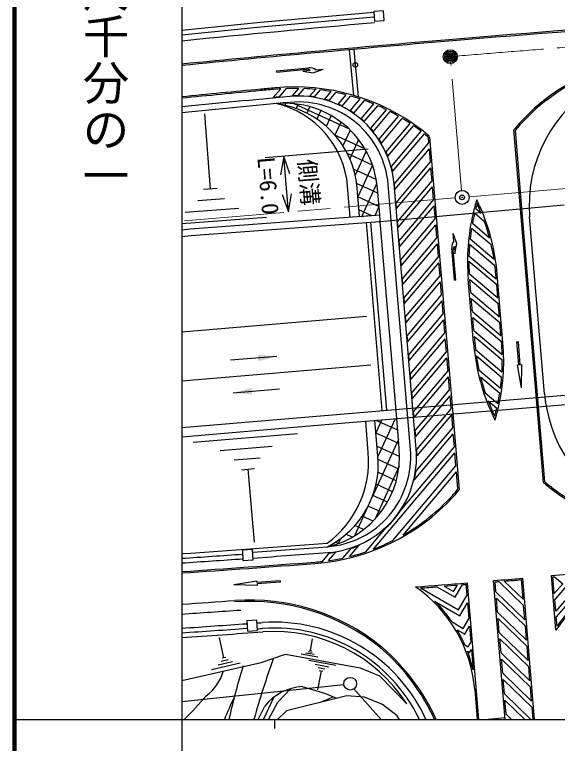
# Model space of a CAD drawing. Units: millimetres, scale not verified. Extents: x 40000 to 680000, y 20000 to 380000.
# Drawn here: x 40000 to 98453, y 202409 to 280824 of the extents above; entities that cross this region are included whole.
import ezdxf
from ezdxf.enums import TextEntityAlignment as Align

# ---------------------------------------------------------------- set-up
doc = ezdxf.new("R2010")
doc.units = ezdxf.units.MM
doc.header["$LTSCALE"] = 1000
doc.header["$PDMODE"] = 32
doc.header["$PDSIZE"] = 500
doc.linetypes.add('CHAIN', pattern=[18.5, 12, -1.5, 3.5, -1.5])
for name, color, linetype, lineweight in [('M-BGD', 7, 'Continuous', 25), ('M-BMK', 2, 'CHAIN', 13), ('M-BMK-SRVR', 3, 'Continuous', 25), ('M-TTL', 2, 'Continuous', 140), ('M-TTL-BAND', 7, 'Continuous', 25)]:
    doc.layers.add(name, color=color, linetype=linetype, lineweight=lineweight)
doc.styles.add('@ＭＳ ゴシック', font='')
doc.styles.add('ＭＳ ゴシック', font='')
doc.styles.get('@ＭＳ ゴシック').set_extended_font_data('@MS Gothic')
doc.styles.get('ＭＳ ゴシック').set_extended_font_data('MS Gothic')

# ---------------------------------------------------------------- blocks, each defined once
blk = doc.blocks.new('filled_arrow')
at = {"color": 0, "linetype": 'Continuous', "lineweight": -2}
blk.add_solid([(7.5, 1.25), (0, 0), (7.5, -1.25)], dxfattribs=at)

msp = doc.modelspace()

# ---------------------------------------------------------------- linework, layer by layer
at = {"layer": 'M-BGD'}
for p, q in [((76040, 277035), (76490, 272129)), ((76538, 277079), (77006, 271971)), ((68212, 274785), (71669, 275105)), ((68212, 274785), (71669, 275105)), ((68226, 274636), (68212, 274785)), ((68226, 274636), (68212, 274785)), ((68226, 274636), (71462, 274935)), ((68226, 274636), (71462, 274935)), ((71825, 274818), (71028, 274744)), ((71825, 274818), (71028, 274744)), ((72422, 274873), (73219, 274947)), ((72422, 274873), (73219, 274947)), ((69913, 272080), (70592, 272883)), ((67856, 271892), (68655, 272838)), ((68496, 271952), (69272, 272870)), ((70520, 272101), (71166, 272864)), ((71771, 272032), (72457, 272844)), ((72297, 271957), (72936, 272713)), ((73398, 271710), (74097, 272537)), ((73865, 271566), (74604, 272440)), ((74848, 271180), (75701, 272189)), ((75268, 270979), (76182, 272061)), ((76151, 270475), (77222, 271743)), ((76527, 270223), (77678, 271586)), ((69203, 271282), (69109, 271076)), ((75984, 268546), (70098, 271234)), ((70531, 271181), (70321, 270723)), ((71785, 270919), (71468, 270225)), ((77318, 269610), (78667, 271206)), ((77654, 269310), (79101, 271023)), ((78354, 268589), (80042, 270587)), ((61083, 262043), (60481, 270142)), ((72971, 270507), (72550, 269584)), ((74093, 269953), (73563, 268793)), ((78648, 268240), (80455, 270379)), ((79254, 267407), (81351, 269889)), ((75148, 269255), (74501, 267840)), ((79503, 267006), (81744, 269657)), ((80003, 266048), (82596, 269116)), ((76133, 268403), (75352, 266694)), ((80202, 265585), (82970, 268861)), ((80574, 264477), (83779, 268270)), ((94488, 259933), (93773, 268437)), ((94637, 259946), (93928, 268389)), ((77713, 266382), (74488, 267855)), ((80707, 263937), (84130, 267988)), ((84611, 267007), (84561, 267606)), ((85425, 259108), (84708, 267648)), ((77039, 267377), (76092, 265304)), ((80905, 262622), (84611, 267007)), ((78062, 266329), (66985, 265399)), ((78532, 264634), (75824, 265871)), ((77850, 266144), (76667, 263554)), ((80958, 261988), (84664, 266373)), ((84783, 264964), (84664, 266373)), ((68978, 265566), (68624, 263598)), ((69480, 259587), (68978, 265566)), ((69655, 263684), (68978, 265566)), ((78533, 264632), (76965, 261198)), ((81077, 260579), (84783, 264964)), ((81130, 259944), (84836, 264330)), ((84954, 262921), (84836, 264330)), ((78950, 263069), (76499, 264188)), ((81424, 258744), (84954, 262921)), ((61806, 262097), (60360, 261990)), ((76144, 259031), (75866, 262339)), ((79118, 261618), (76829, 262663)), ((77141, 259104), (76885, 262156)), ((79013, 262674), (77392, 259123)), ((79315, 259264), (79076, 262120)), ((80555, 258665), (80229, 262547)), ((81182, 258722), (80857, 262599)), ((80958, 261988), (80907, 262603)), ((82063, 258802), (85007, 262286)), ((85126, 260877), (85007, 262286)), ((68803, 261469), (69480, 259587)), ((69480, 259587), (69834, 261555)), ((79238, 260189), (76963, 261228)), ((62615, 260994), (59723, 260779)), ((79375, 258557), (99173, 260359)), ((81130, 259944), (81077, 260579)), ((83481, 258931), (85126, 260877)), ((64147, 259944), (58362, 259514)), ((78402, 259197), (77083, 259799)), ((79240, 260161), (78814, 259227)), ((84119, 258989), (85179, 260243)), ((85276, 259094), (85179, 260243)), ((89657, 259964), (90242, 259470)), ((96278, 238621), (94488, 259933)), ((96427, 238633), (94637, 259946)), ((67126, 259002), (58000, 258324)), ((77141, 259104), (79315, 259264)), ((79375, 258557), (79315, 259264)), ((81301, 257901), (82063, 258802)), ((81420, 256492), (83481, 258931)), ((81473, 255858), (84119, 258989)), ((81591, 254448), (85297, 258834)), ((85297, 258834), (85276, 259094)), ((87210, 237859), (85425, 259108)), ((89535, 259478), (90576, 258599)), ((97065, 240003), (95463, 259078)), ((79577, 238222), (77879, 258447)), ((80076, 238264), (78377, 258484)), ((81156, 237351), (79375, 258557)), ((82337, 237450), (80555, 258665)), ((82965, 237503), (81182, 258722)), ((81248, 258535), (81424, 258744)), ((81301, 257901), (81248, 258535)), ((81645, 253814), (85351, 258200)), ((85469, 256790), (85351, 258200)), ((89300, 258368), (91133, 256819)), ((87303, 256461), (87236, 257258)), ((87303, 256461), (87236, 257258)), ((89210, 257854), (91319, 256072)), ((81473, 255858), (81420, 256492)), ((81763, 252405), (85469, 256790)), ((89051, 256679), (91623, 254506)), ((81816, 251771), (85522, 256156)), ((85641, 254747), (85522, 256156)), ((87356, 252251), (87065, 255710)), ((87353, 255863), (87420, 255066)), ((87353, 255863), (87420, 255066)), ((88999, 256134), (91718, 253837)), ((87505, 252263), (87233, 255501)), ((88930, 254884), (91858, 252409)), ((81645, 253814), (81591, 254448)), ((81935, 250361), (85641, 254747)), ((81988, 249727), (85694, 254113)), ((85812, 252704), (85694, 254113)), ((88921, 254302), (91911, 251775)), ((82106, 248318), (85812, 252704)), ((88959, 252961), (92030, 250366)), ((91858, 252409), (91817, 252894)), ((92588, 245506), (91967, 252907)), ((81816, 251771), (81763, 252405)), ((82160, 247684), (85866, 252069)), ((85984, 250660), (85866, 252069)), ((87505, 252263), (87356, 252251)), ((89427, 245509), (88850, 252376)), ((89123, 250924), (89005, 252333)), ((89005, 252333), (92083, 249732)), ((92030, 250366), (91911, 251775)), ((81988, 249727), (81935, 250361)), ((82278, 246275), (85984, 250660)), ((89123, 250924), (92201, 248322)), ((89294, 248880), (89176, 250290)), ((89176, 250290), (92255, 247688)), ((82331, 245640), (86037, 250026)), ((86156, 248617), (86037, 250026)), ((92201, 248322), (92083, 249732)), ((82450, 244231), (86156, 248617)), ((89294, 248880), (92373, 246279)), ((58000, 246696), (77910, 248368)), ((82160, 247684), (82106, 248318)), ((82503, 243597), (86209, 247983)), ((86327, 246573), (86209, 247983)), ((89466, 246837), (89348, 248246)), ((89348, 248246), (92426, 245645)), ((92373, 246279), (92255, 247688)), ((82331, 245640), (82278, 246275)), ((82621, 242188), (86327, 246573)), ((89466, 246837), (92508, 244266)), ((82674, 241554), (86380, 245939)), ((86499, 244530), (86380, 245939)), ((89577, 245522), (89519, 246203)), ((89519, 246203), (92518, 243669)), ((94058, 245629), (94208, 245642)), ((94058, 245629), (94208, 245642)), ((94058, 245629), (94268, 243138)), ((94058, 245629), (94268, 243138)), ((94208, 245642), (94417, 243151)), ((94208, 245642), (94417, 243151)), ((89647, 244786), (92484, 242388)), ((68238, 244043), (63255, 243625)), ((82503, 243597), (82450, 244231)), ((82793, 240144), (86499, 244530)), ((82846, 239510), (86552, 243896)), ((86670, 242487), (86552, 243896)), ((89731, 244126), (92447, 241831)), ((58000, 241427), (78349, 243136)), ((94118, 243125), (94268, 243138)), ((94118, 243125), (94268, 243138)), ((94118, 243125), (94552, 240653)), ((94118, 243125), (94552, 240653)), ((94417, 243151), (94567, 243163)), ((94417, 243151), (94567, 243163)), ((94567, 243163), (94552, 240653)), ((94567, 243163), (94552, 240653)), ((82964, 238101), (86670, 242487)), ((90005, 242585), (92318, 240630)), ((82674, 241554), (82621, 242188)), ((83018, 237467), (86724, 241852)), ((86842, 240443), (86724, 241852)), ((90174, 241852), (92241, 240106)), ((63548, 240137), (68531, 240555)), ((82846, 239510), (82793, 240144)), ((84464, 237629), (86842, 240443)), ((90684, 240113), (92032, 238974)), ((85098, 237682), (86895, 239809)), ((87014, 238400), (86895, 239809)), ((90989, 239266), (91921, 238478)), ((86507, 237800), (87014, 238400)), ((96961, 230485), (96278, 238621)), ((97105, 230558), (96427, 238633)), ((83018, 237467), (82964, 238101)), ((83136, 236058), (84464, 237629)), ((83189, 235423), (85098, 237682)), ((83307, 234014), (86507, 237800)), ((83336, 233351), (87067, 237766)), ((87185, 236356), (87067, 237766)), ((87892, 229731), (87210, 237859)), ((78090, 233708), (77808, 237070)), ((79126, 233323), (78804, 237153)), ((79549, 237216), (78915, 235828)), ((81261, 236100), (78930, 237164)), ((80978, 237336), (79129, 233286)), ((81424, 234158), (81156, 237351)), ((82623, 234043), (82337, 237450)), ((83251, 234096), (82965, 237503)), ((83189, 235423), (83136, 236058)), ((83217, 231660), (87185, 236356)), ((59233, 234806), (70452, 235748)), ((81381, 234671), (78918, 235795)), ((83034, 230747), (87239, 235722)), ((87357, 234313), (87239, 235722)), ((81343, 235125), (78470, 228834)), ((62132, 233919), (67742, 234391)), ((78660, 223324), (87410, 233679)), ((81459, 233261), (79038, 234366)), ((81634, 227541), (87357, 234313)), ((87529, 232269), (87410, 233679)), ((63629, 232915), (66434, 233151)), ((81362, 231931), (79151, 232941)), ((81401, 232243), (78785, 226514)), ((80746, 224244), (87529, 232269)), ((64424, 231852), (65827, 231970)), ((65125, 231911), (65785, 224058)), ((81103, 230675), (79120, 231581)), ((81826, 224825), (87582, 231635)), ((87738, 229777), (87582, 231635)), ((80695, 229487), (78919, 230298)), ((80144, 228365), (78565, 229086)), ((78018, 227843), (76603, 224745)), ((79449, 227308), (78067, 227939)), ((78601, 226321), (77426, 226857)), ((77580, 225413), (76636, 225844)), ((77815, 223021), (80028, 225641)), ((75085, 224430), (74849, 223913)), ((76352, 224600), (75682, 224905)), ((74847, 223913), (74537, 224054)), ((76077, 222513), (77101, 223725)), ((73146, 221989), (73926, 222911)), ((73805, 222072), (74584, 222994)), ((75345, 222345), (76231, 223393)), ((71039, 221742), (71041, 221745)), ((98297, 214581), (97803, 220458)), ((66085, 219863), (63608, 219454)), ((66085, 219863), (63608, 219454)), ((66085, 219863), (66096, 219713)), ((66085, 219863), (66096, 219713)), ((68589, 219898), (66096, 219713)), ((68589, 219898), (66096, 219713)), ((68600, 219748), (66107, 219564)), ((68600, 219748), (66107, 219564)), ((66107, 219564), (66118, 219414)), ((66107, 219564), (66118, 219414)), ((68589, 219898), (68600, 219748)), ((68589, 219898), (68600, 219748)), ((88736, 219689), (89969, 205000)), ((92829, 205000), (91576, 219926)), ((91827, 218729), (91738, 219789)), ((92134, 219822), (94812, 217235)), ((92730, 219872), (94755, 217916)), ((94755, 217916), (94578, 220029)), ((95990, 205000), (94715, 220192)), ((98115, 218537), (97965, 220322)), ((99023, 219586), (98115, 218537)), ((98153, 220338), (99023, 219586)), ((99658, 219632), (98168, 217910)), ((101142, 219972), (98273, 216656)), ((101776, 220018), (98326, 216029)), ((66118, 219414), (63608, 219454)), ((66118, 219414), (63608, 219454)), ((83723, 219132), (87791, 216764)), ((85469, 219272), (87429, 218131)), ((86255, 219336), (87267, 218747)), ((87267, 218747), (87677, 219452)), ((87429, 218131), (88224, 219497)), ((88599, 219528), (88700, 218326)), ((87791, 216764), (88700, 218326)), ((91827, 218729), (94939, 215722)), ((92011, 216535), (91884, 218048)), ((91884, 218048), (94997, 215041)), ((85234, 217731), (87953, 216149)), ((87953, 216149), (88765, 217544)), ((88765, 217544), (88911, 215807)), ((94939, 215722), (94812, 217235)), ((98273, 216656), (98168, 217910)), ((92011, 216535), (95124, 213528)), ((88315, 214781), (88911, 215807)), ((92196, 214340), (92068, 215854)), ((92068, 215854), (95181, 212847)), ((98410, 215023), (98326, 216029)), ((87124, 215474), (88315, 214781)), ((88477, 214166), (88977, 215025)), ((88977, 215025), (89123, 213287)), ((95124, 213528), (94997, 215041)), ((87650, 214647), (88477, 214166)), ((92196, 214340), (95308, 211333)), ((62547, 211622), (62056, 213794)), ((71859, 212403), (72090, 213667)), ((92380, 212146), (92253, 213659)), ((92253, 213659), (95365, 210652)), ((88493, 213000), (88838, 212799)), ((88838, 212799), (89123, 213287)), ((89001, 212184), (89189, 212506)), ((89189, 212506), (89371, 210334)), ((95308, 211333), (95181, 212847)), ((72662, 211696), (70857, 212027)), ((72244, 211959), (71341, 212125)), ((72051, 212181), (71600, 212264)), ((71971, 212382), (71746, 212424)), ((88771, 212317), (89001, 212184)), ((92380, 212146), (95492, 209139)), ((64308, 211041), (61206, 210340)), ((63463, 211176), (61911, 210826)), ((63005, 211399), (62229, 211224)), ((62741, 211665), (62353, 211578)), ((71703, 211351), (74610, 210817)), ((92564, 209952), (92437, 211465)), ((92437, 211465), (95550, 208458)), ((72376, 210927), (73830, 210660)), ((72996, 210212), (72623, 208177)), ((72686, 210569), (73413, 210436)), ((72815, 210245), (73178, 210179)), ((95492, 209139), (95365, 210652)), ((82230, 206677), (79284, 209666)), ((92564, 209952), (95677, 206945)), ((58000, 206922), (75454, 208760)), ((92748, 207758), (92621, 209271)), ((92621, 209271), (95734, 206264)), ((76536, 208273), (79480, 205000)), ((89548, 208221), (89819, 205000)), ((95677, 206945), (95550, 208458)), ((66795, 205000), (67903, 207362)), ((92748, 207758), (95603, 205000)), ((92933, 205564), (92806, 207077)), ((92806, 207077), (94955, 205000)), ((66230, 205000), (66963, 206429)), ((95840, 205000), (95734, 206264)), ((92933, 205564), (93516, 205000)), ((90620, 205000), (92814, 205184))]:
    msp.add_line(p, q, dxfattribs=at)
for points in [[(58000, 279158), (66480, 279999), (78686, 281086)], [(58000, 278656), (66527, 279501), (78724, 280587)], [(71028, 274744), (72151, 274547), (73219, 274947)], [(71028, 274744), (72151, 274547), (73219, 274947)], [(58000, 257677), (58917, 257763), (66636, 258329), (79315, 259264)], [(58000, 256964), (59008, 257058), (66722, 257624), (79375, 258557)], [(87420, 255066), (87627, 256187), (87236, 257258)], [(87420, 255066), (87627, 256187), (87236, 257258)], [(58000, 236410), (73787, 237735), (93717, 239409), (113647, 241083), (133647, 240926), (153606, 242712), (173436, 246105), (193366, 247779), (213296, 249452), (222308, 250209)], [(58000, 235406), (73871, 236739), (93800, 238413), (110528, 239818)], [(58000, 209194), (66562, 211129), (69177, 212017), (77207, 210544), (79284, 209666)], [(67330, 205000), (68363, 206843), (69740, 208310)], [(67330, 205000), (68363, 206843), (69740, 208310)], [(70982, 208532), (73470, 207767), (74666, 207266)], [(81458, 205000), (81186, 205378), (79605, 206601), (77669, 207382), (75762, 207541), (69272, 205908), (68310, 205000)]]:
    msp.add_lwpolyline(points, dxfattribs=at)
for points in [[(78681, 281149), (78760, 280102), (79807, 280181), (79728, 281229)], [(65694, 222167), (65627, 223265), (64529, 223198), (64596, 222100)], [(66169, 214562), (66101, 215660), (65003, 215592), (65071, 214494)]]:
    msp.add_lwpolyline(points, close=True, dxfattribs=at)
msp.add_circle((76137, 208832), 687, dxfattribs=at)
for centre, radius, start, end in [((254303, -1716687), 2001825, 91.7335, 94.80088), ((254303, -1716687), 2001675, 91.7335, 94.80088), ((263328, -1779897), 2068090, 95.11985, 95.69792), ((254303, -1716687), 2001825, 94.80088, 95.62759), ((254303, -1716687), 2001675, 94.80088, 95.62801), ((110982, 253858), 22575, 94.1599, 137.14099), ((110982, 253858), 22425, 94.1599, 137.14099), ((71501, 274437), 500, 49.70452, 94.52741), ((71501, 274437), 500, 49.70452, 94.52741), ((71775, 274111), 1000, 49.70339, 96.10057), ((71775, 274111), 1000, 49.70339, 96.10057), ((110410, 260334), 15000, 114.46977, 181.21035), ((254303, -1716687), 1998325, 95.34815, 95.39254), ((70149, 250462), 22575, 52.36706, 95.34815), ((70149, 250462), 22425, 88.86728, 92.24056), ((254303, -1716687), 1998325, 95.39254, 95.63748), ((254303, -1716687), 1998175, 95.39254, 95.6379), ((254303, -1716687), 1998175, 95.34815, 95.39254), ((70149, 250462), 22425, 93.81858, 95.34815), ((70578, 261736), 10365, 90.31862, 93.67679), ((70149, 250462), 22425, 84.24211, 87.4015), ((70149, 250462), 22425, 79.86048, 82.85929), ((70149, 250462), 22425, 75.66515, 78.54075), ((254303, -1716687), 1997250, 95.30553, 95.64052), ((254303, -1716687), 1996620, 95.30553, 95.64231), ((254303, -1716687), 1997300, 95.33789, 95.35633), ((70578, 261736), 10315, 4.8009, 95.30553), ((70578, 261736), 9685, 4.8009, 95.30553), ((70578, 261736), 10365, 80.4507, 83.38805), ((70578, 261736), 10365, 71.51007, 74.21389), ((70149, 250462), 22425, 71.61402, 74.39414), ((70149, 250462), 22425, 67.67464, 70.38082), ((66920, 261319), 10000, 4.8009, 82.77017), ((65901, 261502), 10000, 4.8009, 76.83588), ((69111, 261283), 10000, 4.8009, 95.34887), ((70578, 261736), 10365, 63.09807, 65.6686), ((70149, 250462), 22425, 63.82089, 66.47058), ((70578, 261736), 10365, 54.97071, 57.47413), ((70149, 250462), 22425, 60.03093, 62.6388), ((70578, 261736), 10365, 46.94718, 49.43588), ((70149, 250462), 22425, 56.28575, 58.86467), ((111346, 254265), 22575, 139.22791, 141.11566), ((99986, 264061), 7575, 137.14099, 139.22791), ((99986, 264061), 7425, 137.14099, 139.22791), ((70578, 261736), 10365, 38.86679, 41.39038), ((70149, 250462), 22425, 52.56825, 55.12985), ((79308, 262342), 7575, 49.02095, 52.36706), ((111346, 254265), 22425, 139.22791, 140.96226), ((70578, 261736), 10365, 30.55799, 33.17279), ((79308, 262342), 7425, 49.02095, 49.5007), ((69471, 251017), 22425, 47.70944, 49.02095), ((69471, 251017), 22575, 47.63433, 49.02095), ((70578, 261736), 10365, 21.80115, 24.5836), ((70578, 261736), 10365, 12.25754, 15.33287), ((70578, 261736), 10365, 4.8009, 4.90344), ((111346, 254265), 22575, 162.90952, 166.67686), ((111346, 254265), 22425, 163.90305, 165.27853), ((69471, 251017), 22575, 22.22946, 25.96142), ((69471, 251017), 22425, 22.14383, 24.96788), ((69471, 251017), 22575, 4.8009, 22.22946), ((110410, 260334), 15000, 181.21035, 184.8009), ((111346, 254265), 22575, 166.67686, 184.8009), ((111346, 254265), 22425, 166.55906, 169.4587), ((69471, 251017), 22425, 14.99412, 19.76074), ((111346, 254265), 22425, 170.79071, 173.82065), ((88060, 255808), 1000, 139.21965, 185.61683), ((88060, 255808), 1000, 139.21965, 185.61683), ((87732, 255536), 500, 139.22078, 184.04368), ((87732, 255536), 500, 139.22078, 184.04368), ((111346, 254265), 22425, 175.21949, 178.41989), ((69471, 251017), 22425, 8.95065, 13.02802), ((111346, 254265), 22425, 179.90703, 183.33598), ((69471, 251017), 22425, 4.8009, 7.22272), ((111932, 247281), 22575, 184.50062, 203.71968), ((111932, 247281), 22425, 184.50062, 186.3877), ((70093, 243616), 22575, 346.28396, 4.8009), ((70093, 243616), 22425, 1.66063, 5.19081), ((111932, 247281), 22425, 188.08756, 192.08712), ((70093, 243616), 22425, 356.86078, 0.13491), ((111932, 247281), 22425, 194.00868, 198.64208), ((70093, 243616), 22425, 352.34777, 355.43328), ((70093, 243616), 22425, 348.05153, 350.9939), ((112012, 241259), 15000, 184.8009, 189.81836), ((111932, 247281), 22425, 200.94108, 203.85109), ((70093, 243616), 22425, 346.15555, 346.75409), ((112012, 241259), 15000, 189.81836, 259.11145), ((111932, 247281), 22575, 203.71968, 206.53451), ((111932, 247281), 22425, 203.85109, 205.54114), ((70093, 243616), 22425, 344.46978, 346.15555), ((70093, 243616), 22575, 343.47642, 346.28396), ((67129, 232788), 11000, 306.48723, 4.8009), ((71459, 233321), 10000, 282.93379, 4.8009), ((72972, 233232), 9685, 274.29624, 4.8009), ((72972, 233232), 10315, 274.29624, 4.8009), ((72972, 233232), 10365, 0.65322, 4.32278), ((69161, 232486), 10000, 296.97793, 4.8009), ((72972, 233232), 10365, 346.12603, 351.27496), ((111441, 247147), 21925, 229.16661, 230.92203), ((70093, 243616), 22425, 320.58086, 321.89237), ((111441, 247147), 22075, 229.00764, 230.92203), ((102356, 235845), 7575, 230.3739, 232.46078), ((102356, 235845), 7425, 230.3739, 232.46078), ((111496, 247739), 22575, 232.46078, 275.44187), ((111496, 247739), 22425, 232.46078, 275.44187), ((70668, 244276), 22425, 299.8396, 317.23471), ((81681, 234092), 7425, 317.23471, 320.58086), ((81681, 234092), 7575, 317.23471, 320.58086), ((70093, 243616), 22575, 320.58086, 322.04219), ((70668, 244276), 22575, 274.25362, 317.23471), ((72972, 233232), 10365, 312.90722, 326.6946), ((-75876, 2214584), 2001675, 274.97763, 276.17168), ((-75876, 2214584), 1996250, 273.84535, 274.29624), ((-75876, 2214584), 1996620, 274.06452, 274.29624), ((72972, 233232), 10365, 288.32685, 293.47578), ((70668, 244276), 22425, 290.87707, 296.70602), ((-75876, 2214584), 1996750, 273.84439, 274.03278), ((-75876, 2214584), 1997250, 274.06434, 274.29624), ((72972, 233232), 10365, 275.27903, 278.94859), ((70668, 244276), 22425, 283.95584, 288.58236), ((-75876, 2214584), 1997250, 273.84343, 274.03278), ((70668, 244276), 22425, 274.25362, 276.34272), ((70668, 244276), 22425, 278.0411, 282.03659), ((-75876, 2214584), 1998175, 273.84164, 274.25362), ((-75876, 2214584), 1998325, 273.84136, 274.25362), ((110842, 206496), 14925, 95.31226, 147.20139), ((-75876, 2214584), 2001675, 274.55753, 274.71716), ((-75876, 2214584), 2001675, 274.79874, 274.8889), ((-75876, 2214584), 2001825, 274.80303, 274.81442), ((-75876, 2214584), 2001825, 274.83153, 274.8846), ((-75876, 2214584), 2001825, 274.98191, 274.98732), ((74676, 206971), 14925, 4.80078, 55.27729), ((-75876, 2214584), 2001825, 274.57285, 274.623), ((-75876, 2214584), 2001825, 274.64555, 274.68641), ((-75876, 2214584), 2001825, 274.70211, 274.71287), ((110842, 206496), 15075, 128.23063, 145.55709), ((-75876, 2214584), 2001675, 273.83492, 273.99917), ((65299, 195263), 22575, 51.31026, 93.99917), ((65299, 195263), 22425, 51.31026, 93.99917), ((74676, 206971), 15075, 34.33651, 45.54052), ((-75266, 2213710), 2001825, 273.81713, 273.99917), ((-75876, 2214584), 2004250, 273.82998, 274.03119), ((-75876, 2214584), 2004250, 274.06263, 274.07838), ((67949, 197455), 18000, 24.78102, 94.07838), ((-75876, 2214584), 2004750, 273.82903, 274.03112), ((-75876, 2214584), 2005250, 273.82807, 274.07838), ((-75876, 2214584), 2004880, 274.06246, 274.07838), ((67949, 197455), 17370, 25.74418, 94.07838), ((67949, 197455), 17000, 32.85226, 94.07838), ((74676, 206971), 15075, 23.57257, 30.61033), ((74676, 206971), 7425, 49.02048, 51.31026), ((74676, 206971), 7575, 49.02048, 51.31026), ((64839, 195647), 22425, 24.64972, 49.02048), ((64839, 195647), 22575, 24.47514, 49.02048), ((74676, 206971), 15075, 12.89071, 20.77102), ((146940, 182496), 84225, 159.79781, 164.50314), ((57766, 211512), 4899, 305.77471, 344.56596), ((120249, 192718), 58471, 162.03571, 167.87448), ((71336, 202966), 5577, 93.63764, 141.62531), ((38911, 225443), 28149, 313.42834, 320.4983), ((122494, 179581), 65075, 154.75075, 157.00769), ((51967, 258409), 55662, 292.00506, 293.64938), ((51967, 258409), 55662, 292.00506, 293.64938)]:
    msp.add_arc(centre, radius, start, end, dxfattribs=at)
msp.add_point((76691, 275411), dxfattribs=at)
at = {"layer": 'M-BMK'}
for p, q in [((88125, 261906), (86979, 275549)), ((88935, 261221), (118083, 263669)), ((87441, 261095), (58293, 258647))]:
    msp.add_line(p, q, dxfattribs=at)
msp.add_arc((254303, -1716687), 2000000, 92.3928, 94.80088, dxfattribs=at)
at = {"layer": 'M-BMK-SRVR'}
for centre, radius in [((86917, 276297), 750), ((86917, 276297), 600), ((86917, 276297), 450), ((86917, 276297), 300), ((86917, 276297), 150), ((86917, 276297), 100), ((88188, 261158), 750), ((88188, 261158), 750)]:
    msp.add_circle(centre, radius, dxfattribs=at)
for p in [(86917, 276297), (88188, 261158), (88188, 261158), (88188, 261158)]:
    msp.add_point(p, dxfattribs=at)
at = {"layer": 'M-TTL'}
msp.add_line((40000, 380000), (40000, 20000), dxfattribs=at)
at = {"layer": 'M-TTL-BAND'}
for p, q in [((58000, 370000), (58000, 20000)), ((40000, 205000), (579000, 205000)), ((68000, 205000), (68000, 204000))]:
    msp.add_line(p, q, dxfattribs=at)

# ---------------------------------------------------------------- block references
at = {"layer": 'M-BGD', "xscale": 267, "yscale": 267}
for p, rotation in [((68238, 244043), 184.8), ((63548, 240137), 4.8)]:
    msp.add_blockref('filled_arrow', p, dxfattribs=dict(at, rotation=rotation))

# ---------------------------------------------------------------- texts
at = {"layer": 'M-BGD', "style": '@ＭＳ ゴシック'}
msp.add_text('L=6.0', height=1833, rotation=274.801, dxfattribs=at).set_placement((68233, 262493), align=Align.TOP_CENTER)
at = {"layer": 'M-BGD', "style": 'ＭＳ ゴシック'}
msp.add_text('側溝', height=1833, rotation=274.801, dxfattribs=at).set_placement((70226, 262660), align=Align.BOTTOM_CENTER)
at = {"layer": 'M-TTL-BAND', "style": '@ＭＳ ゴシック'}
msp.add_text('縮尺千分の一', height=3666, rotation=270, dxfattribs=at).set_placement((49777, 261030), align=Align.MIDDLE_RIGHT)

doc.saveas('drawing.dxf')
